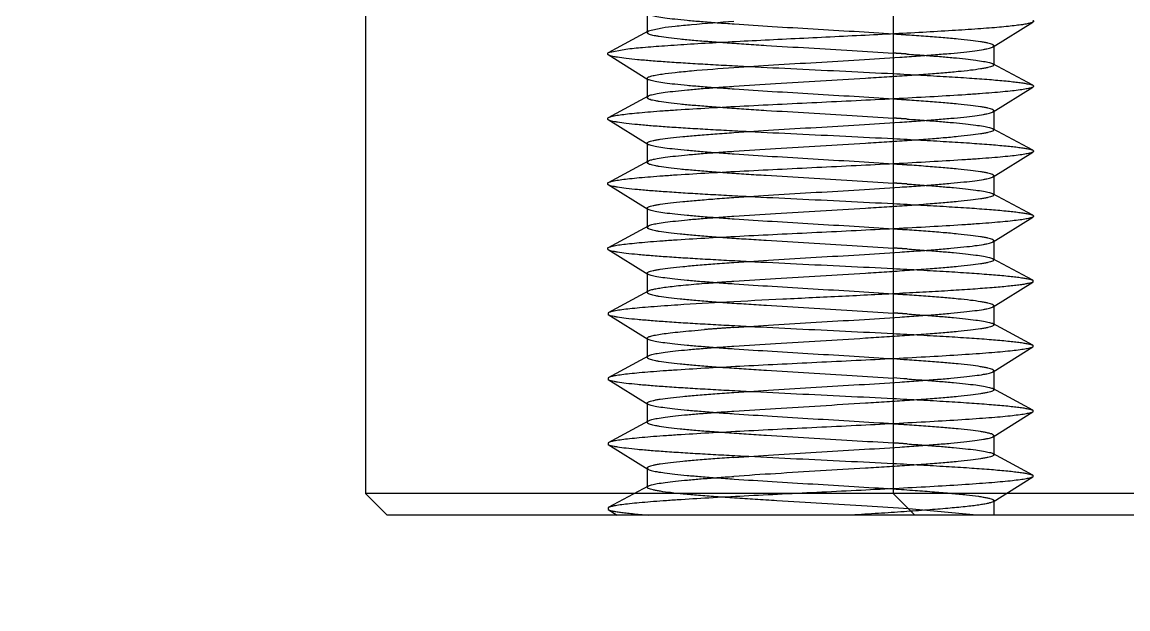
# Model space of a CAD drawing. Header units: inches. Extents: x -64 to 911, y 30 to 355.
# Drawn here: x 537.46 to 542.56, y 131.76 to 134.47 of the extents above; entities that cross this region are included whole.
import ezdxf

# ---------------------------------------------------------------- set-up
doc = ezdxf.new("R2010")
doc.units = ezdxf.units.IN
doc.layers.add('02___PRT_ALL_AXES', color=7, linetype='Continuous')
doc.layers.add('DEFAULT_2', color=8, linetype='Continuous')

msp = doc.modelspace()

# ---------------------------------------------------------------- linework, layer by layer
for p, q in [((539.146, 132.1946), (539.046, 132.2946)), ((545.6811, 132.2946), (539.046, 132.2946)), ((541.5811, 132.1946), (541.4811, 132.2946)), ((545.5811, 132.1946), (539.146, 132.1946))]:
    msp.add_line(p, q)
msp.add_arc((674.2081, -1221.0682), 1356.7628, 83.2637115, 96.7362885)
at = {"layer": '02___PRT_ALL_AXES'}
for p, q in [((539.046, 135.6946), (539.046, 132.2946)), ((541.4811, 135.6946), (541.4811, 132.2946))]:
    msp.add_line(p, q, dxfattribs=at)
at = {"layer": 'DEFAULT_2'}
for p, q in [((540.346, 134.511), (540.346, 134.4232)), ((541.9423, 134.3565), (542.1265, 134.4708)), ((540.3509, 134.4285), (540.1664, 134.3289)), ((540.3509, 134.4285), (540.346, 134.4232)), ((540.4151, 134.4432), (540.3509, 134.4285)), ((541.9423, 134.3565), (541.946, 134.361)), ((541.946, 134.361), (541.946, 134.2732)), ((540.1655, 134.3208), (540.3497, 134.2065)), ((540.2474, 134.3446), (540.1664, 134.3289)), ((541.9411, 134.2785), (541.946, 134.2732)), ((542.1255, 134.1789), (541.9411, 134.2785)), ((540.3497, 134.2065), (540.346, 134.2111)), ((540.346, 134.211), (540.346, 134.1232)), ((541.9423, 134.0565), (542.1265, 134.1708)), ((540.3509, 134.1285), (540.1664, 134.0289)), ((540.3509, 134.1285), (540.346, 134.1233)), ((541.9423, 134.0565), (541.946, 134.0611)), ((541.946, 134.061), (541.946, 133.9732)), ((540.1655, 134.0208), (540.3497, 133.9065)), ((542.1255, 133.8789), (541.9411, 133.9785)), ((541.9411, 133.9785), (541.946, 133.9732)), ((540.3497, 133.9065), (540.346, 133.9111)), ((540.346, 133.911), (540.346, 133.8232)), ((541.9423, 133.7565), (542.1265, 133.8708)), ((540.3509, 133.8285), (540.1664, 133.7289)), ((540.3509, 133.8285), (540.346, 133.8233)), ((541.9423, 133.7565), (541.946, 133.7611)), ((541.946, 133.761), (541.946, 133.6732)), ((540.1655, 133.7208), (540.3497, 133.6065)), ((542.1255, 133.5789), (541.9411, 133.6785)), ((541.9411, 133.6785), (541.946, 133.6732)), ((540.346, 133.611), (540.346, 133.5232)), ((540.3497, 133.6065), (540.346, 133.611)), ((541.9423, 133.4565), (542.1265, 133.5708)), ((540.3509, 133.5285), (540.1664, 133.4289)), ((540.3509, 133.5285), (540.346, 133.5232)), ((541.9423, 133.4565), (541.946, 133.4611)), ((541.946, 133.461), (541.946, 133.3732)), ((540.1655, 133.4208), (540.3497, 133.3065)), ((542.1255, 133.2789), (541.9411, 133.3785)), ((541.9411, 133.3785), (541.946, 133.3733)), ((540.346, 133.311), (540.346, 133.2232)), ((540.3497, 133.3065), (540.346, 133.311)), ((541.9423, 133.1565), (542.1265, 133.2708)), ((542.1255, 133.2789), (542.1265, 133.2708)), ((540.3509, 133.2285), (540.1664, 133.1289)), ((540.3509, 133.2285), (540.346, 133.2232)), ((541.9423, 133.1565), (541.946, 133.1611)), ((541.946, 133.161), (541.946, 133.0732)), ((540.1664, 133.1289), (540.1655, 133.1208)), ((540.1655, 133.1208), (540.3497, 133.0065)), ((542.1255, 132.9789), (541.9411, 133.0785)), ((541.9411, 133.0785), (541.946, 133.0733)), ((540.3497, 133.0065), (540.346, 133.0111)), ((540.346, 133.011), (540.346, 132.9232)), ((542.1255, 132.9789), (542.1265, 132.9708)), ((540.3509, 132.9285), (540.1664, 132.8289)), ((540.3509, 132.9285), (540.346, 132.9232)), ((541.9423, 132.8565), (542.1265, 132.9708)), ((540.1664, 132.8289), (540.1655, 132.8208)), ((541.9423, 132.8565), (541.946, 132.8611)), ((541.946, 132.861), (541.946, 132.7732)), ((540.1655, 132.8208), (540.3497, 132.7065)), ((542.1255, 132.6789), (541.9411, 132.7785)), ((541.9411, 132.7785), (541.946, 132.7733)), ((540.3497, 132.7065), (540.346, 132.7111)), ((540.346, 132.711), (540.346, 132.6232)), ((542.1255, 132.6789), (542.1265, 132.6708)), ((540.3509, 132.6285), (540.1664, 132.5289)), ((540.3509, 132.6285), (540.346, 132.6232)), ((541.9423, 132.5565), (542.1265, 132.6708)), ((540.1664, 132.5289), (540.1655, 132.5208)), ((540.1655, 132.5208), (540.3497, 132.4065)), ((541.9423, 132.5565), (541.946, 132.5611)), ((541.946, 132.561), (541.946, 132.4732)), ((542.1255, 132.3789), (541.9411, 132.4785)), ((541.9411, 132.4785), (541.946, 132.4732)), ((540.346, 132.411), (540.346, 132.3232)), ((540.346, 132.411), (540.3497, 132.4065)), ((541.9423, 132.2565), (542.1265, 132.3708)), ((542.1255, 132.3789), (542.1265, 132.3708)), ((540.3509, 132.3285), (540.1664, 132.2289)), ((540.346, 132.3232), (540.3509, 132.3285)), ((540.1664, 132.2289), (540.1655, 132.2208)), ((540.1655, 132.2208), (540.2078, 132.1946)), ((541.8674, 132.1946), (541.5539, 132.2227)), ((541.946, 132.261), (541.9423, 132.2565)), ((541.946, 132.261), (541.946, 132.1946))]:
    msp.add_line(p, q, dxfattribs=at)
for centre, radius, start, end in [((540.1785, 113.055), 19.9031, 86.06013, 86.24267), ((540.1055, 111.8824), 20.9904, 86.06486, 86.2379)]:
    msp.add_arc(centre, radius, start, end, dxfattribs=at)
for points, knots in [([(542.1265, 134.4708), (542.1252, 134.4701), (542.122, 134.4686), (542.1134, 134.4657), (542.0984, 134.4624), (542.0756, 134.4585), (542.0464, 134.4547), (542.0111, 134.4508), (541.9699, 134.4469), (541.9231, 134.443), (541.8504, 134.4376), (541.7482, 134.4309), (541.6139, 134.4231), (541.4669, 134.4154), (541.3111, 134.4076), (541.1508, 134.3998), (540.9903, 134.392), (540.8342, 134.3842), (540.6865, 134.3765), (540.5513, 134.3687), (540.4324, 134.361), (540.3328, 134.3534), (540.2734, 134.3477), (540.2474, 134.3446)], [0, 0, 0, 0, 0.002373, 0.005566, 0.014479, 0.026777, 0.042414, 0.061292, 0.083297, 0.108279, 0.136075, 0.199334, 0.271367, 0.350218, 0.433747, 0.519682, 0.605686, 0.689422, 0.768611, 0.841106, 0.904935, 0.958381, 1, 1, 1, 1]), ([(541.4827, 134.4153), (541.4224, 134.4193), (541.2987, 134.427), (541.1124, 134.438), (540.928, 134.4491), (540.7802, 134.4586), (540.6709, 134.4663), (540.5982, 134.472), (540.5333, 134.4776), (540.4771, 134.4832), (540.4304, 134.4887), (540.3939, 134.4942), (540.37, 134.499), (540.3565, 134.5032), (540.3516, 134.5053), (540.3497, 134.5065)], [0, 0, 0, 0, 0.159479, 0.326652, 0.492119, 0.646549, 0.716867, 0.781233, 0.838745, 0.888595, 0.930098, 0.962706, 0.986026, 0.994166, 1, 1, 1, 1]), ([(540.746, 134.4732), (540.6811, 134.4688), (540.5907, 134.4622), (540.4804, 134.4516), (540.435, 134.4462), (540.4151, 134.4432)], [0, 0, 0, 0, 0.587233, 0.818339, 1, 1, 1, 1]), ([(542.1255, 134.4789), (542.1266, 134.4783), (542.1282, 134.4773), (542.1296, 134.4753), (542.1295, 134.4738), (542.1286, 134.4722), (542.1274, 134.4714), (542.1265, 134.4708)], [0, 0, 0, 0, 0.316234, 0.52428, 0.615716, 0.718695, 1, 1, 1, 1]), ([(540.346, 134.4232), (540.346, 134.4221), (540.3473, 134.4203), (540.3497, 134.4186), (540.3538, 134.4164), (540.361, 134.4139), (540.3719, 134.4109), (540.3859, 134.408), (540.4103, 134.4038), (540.448, 134.3987), (540.5013, 134.3928), (540.5647, 134.387), (540.6372, 134.3811), (540.7177, 134.3751), (540.8049, 134.3692), (540.9306, 134.3612), (541.0936, 134.3513), (541.2891, 134.3397), (541.4192, 134.3317), (541.4827, 134.3275)], [0, 0, 0, 0, 0.002952, 0.005105, 0.007833, 0.015147, 0.025029, 0.037493, 0.052521, 0.090077, 0.137181, 0.193124, 0.257056, 0.327981, 0.404794, 0.486297, 0.658225, 0.833079, 1, 1, 1, 1]), ([(541.946, 134.361), (541.946, 134.3622), (541.9446, 134.3641), (541.942, 134.3659), (541.9375, 134.3682), (541.9296, 134.3709), (541.9177, 134.3739), (541.9025, 134.377), (541.8759, 134.3814), (541.8349, 134.3867), (541.7771, 134.3928), (541.7085, 134.3989), (541.6302, 134.4051), (541.575, 134.4091), (541.546, 134.411)], [0, 0, 0, 0, 0.008781, 0.015307, 0.023623, 0.046009, 0.076296, 0.114525, 0.16062, 0.275713, 0.419813, 0.590521, 0.785076, 1, 1, 1, 1]), ([(540.1664, 134.3289), (540.1654, 134.3283), (540.1638, 134.3273), (540.1624, 134.3253), (540.1625, 134.3238), (540.1634, 134.3222), (540.1646, 134.3214), (540.1655, 134.3208)], [0, 0, 0, 0, 0.316177, 0.5242, 0.615642, 0.718646, 1, 1, 1, 1]), ([(540.1655, 134.3208), (540.1674, 134.3197), (540.1724, 134.3176), (540.1818, 134.315), (540.1943, 134.3123), (540.2171, 134.3084), (540.2533, 134.3037), (540.3054, 134.2983), (540.3687, 134.293), (540.4423, 134.2875), (540.5252, 134.2821), (540.6162, 134.2767), (540.7143, 134.2712), (540.8553, 134.2638), (541.0388, 134.2548), (541.2607, 134.244), (541.4093, 134.2367), (541.4826, 134.2329)], [0, 0, 0, 0, 0.005027, 0.012352, 0.02202, 0.034029, 0.06497, 0.104825, 0.153102, 0.209175, 0.272308, 0.341679, 0.416369, 0.495397, 0.662249, 0.833454, 1, 1, 1, 1]), ([(540.746, 134.261), (540.8072, 134.2653), (540.9341, 134.2734), (541.1272, 134.2849), (541.3214, 134.2965), (541.4784, 134.3064), (541.5956, 134.3145), (541.6739, 134.3204), (541.744, 134.3262), (541.8048, 134.3321), (541.8553, 134.3379), (541.8906, 134.343), (541.9131, 134.3472), (541.9256, 134.3501), (541.9351, 134.353), (541.9403, 134.3552), (541.9423, 134.3565)], [0, 0, 0, 0, 0.153216, 0.317576, 0.482938, 0.639061, 0.710608, 0.776309, 0.835151, 0.886233, 0.928775, 0.962153, 0.975263, 0.985934, 0.994162, 1, 1, 1, 1]), ([(541.546, 134.3232), (541.5721, 134.3214), (541.622, 134.3179), (541.6933, 134.3124), (541.7572, 134.3069), (541.8126, 134.3014), (541.859, 134.2959), (541.8956, 134.2905), (541.9198, 134.2858), (541.9338, 134.2817), (541.939, 134.2796), (541.9411, 134.2785)], [0, 0, 0, 0, 0.196709, 0.377162, 0.538697, 0.679227, 0.796903, 0.890174, 0.95797, 0.982175, 1, 1, 1, 1]), ([(540.4151, 134.231), (540.435, 134.234), (540.4804, 134.2394), (540.5907, 134.25), (540.6811, 134.2566), (540.746, 134.261)], [0, 0, 0, 0, 0.181661, 0.412767, 1, 1, 1, 1]), ([(541.946, 134.2732), (541.946, 134.2721), (541.9446, 134.2701), (541.942, 134.2684), (541.9375, 134.2661), (541.9296, 134.2634), (541.9177, 134.2604), (541.9025, 134.2573), (541.8759, 134.2529), (541.8349, 134.2476), (541.7771, 134.2415), (541.7085, 134.2353), (541.6302, 134.2292), (541.5437, 134.223), (541.4504, 134.2168), (541.3171, 134.2084), (541.146, 134.1982), (540.9436, 134.1862), (540.8103, 134.1777), (540.746, 134.1732)], [0, 0, 0, 0, 0.002951, 0.005146, 0.007942, 0.015464, 0.025643, 0.038495, 0.053986, 0.092668, 0.141097, 0.198479, 0.263849, 0.3361, 0.414004, 0.496239, 0.668049, 0.839853, 1, 1, 1, 1]), ([(540.346, 134.2111), (540.346, 134.212), (540.3472, 134.2142), (540.3509, 134.2165), (540.3564, 134.2189), (540.3641, 134.2213), (540.3739, 134.2238), (540.3911, 134.2273), (540.4051, 134.2296), (540.4151, 134.231)], [0, 0, 0, 0, 0.037122, 0.093282, 0.175009, 0.284195, 0.421469, 0.586803, 1, 1, 1, 1]), ([(541.4827, 134.1153), (541.4223, 134.1193), (541.2987, 134.127), (541.1123, 134.138), (540.9279, 134.1491), (540.7802, 134.1586), (540.6708, 134.1663), (540.5982, 134.172), (540.5333, 134.1776), (540.4771, 134.1832), (540.4304, 134.1887), (540.3939, 134.1942), (540.37, 134.199), (540.3565, 134.2032), (540.3516, 134.2053), (540.3497, 134.2065)], [0, 0, 0, 0, 0.159482, 0.326663, 0.492134, 0.646561, 0.716878, 0.781243, 0.838754, 0.888604, 0.930104, 0.962709, 0.986029, 0.994167, 1, 1, 1, 1]), ([(541.4826, 134.2329), (541.5249, 134.2307), (541.6064, 134.2264), (541.7233, 134.2197), (541.8286, 134.2131), (541.9204, 134.2065), (541.9874, 134.2007), (542.0329, 134.196), (542.0604, 134.1927), (542.0834, 134.1894), (542.1018, 134.1861), (542.1154, 134.1829), (542.1228, 134.1804), (542.1255, 134.1789)], [0, 0, 0, 0, 0.196705, 0.379108, 0.54358, 0.686859, 0.806123, 0.856005, 0.899057, 0.935081, 0.963944, 0.985558, 1, 1, 1, 1]), ([(542.1265, 134.1708), (542.1251, 134.1699), (542.1213, 134.1683), (542.111, 134.165), (542.0928, 134.1613), (542.0649, 134.157), (542.0291, 134.1527), (541.9857, 134.1483), (541.9351, 134.144), (541.8776, 134.1396), (541.789, 134.1334), (541.6652, 134.126), (541.5044, 134.1173), (541.3312, 134.1086), (541.1517, 134.0999), (540.972, 134.0911), (540.7982, 134.0824), (540.6365, 134.0737), (540.5117, 134.0663), (540.4221, 134.0602), (540.3638, 134.0558), (540.3123, 134.0514), (540.2679, 134.047), (540.2312, 134.0427), (540.2023, 134.0384), (540.1832, 134.0347), (540.1722, 134.0314), (540.1681, 134.0298), (540.1664, 134.0289)], [0, 0, 0, 0, 0.002609, 0.006215, 0.016495, 0.030863, 0.049236, 0.071466, 0.097374, 0.126739, 0.159315, 0.232952, 0.315766, 0.404918, 0.497344, 0.589872, 0.679323, 0.762625, 0.836921, 0.869883, 0.899668, 0.926026, 0.948731, 0.967601, 0.982482, 0.993281, 0.997143, 1, 1, 1, 1]), ([(540.746, 134.1732), (540.7199, 134.1714), (540.67, 134.1679), (540.5986, 134.1624), (540.5348, 134.1569), (540.4793, 134.1514), (540.433, 134.1459), (540.3964, 134.1405), (540.3722, 134.1358), (540.3582, 134.1317), (540.353, 134.1296), (540.3509, 134.1285)], [0, 0, 0, 0, 0.196689, 0.377166, 0.538713, 0.679238, 0.796915, 0.890177, 0.957976, 0.982174, 1, 1, 1, 1]), ([(542.1255, 134.1789), (542.1266, 134.1783), (542.1282, 134.1773), (542.1296, 134.1753), (542.1295, 134.1738), (542.1286, 134.1722), (542.1274, 134.1714), (542.1265, 134.1708)], [0, 0, 0, 0, 0.31624, 0.524287, 0.615693, 0.718671, 1, 1, 1, 1]), ([(540.346, 134.1233), (540.346, 134.1221), (540.3473, 134.1203), (540.3497, 134.1186), (540.3538, 134.1164), (540.3609, 134.1139), (540.3719, 134.1109), (540.3858, 134.108), (540.4103, 134.1038), (540.4479, 134.0987), (540.5012, 134.0928), (540.5646, 134.087), (540.6372, 134.0811), (540.7177, 134.0751), (540.8049, 134.0692), (540.9306, 134.0612), (541.0936, 134.0513), (541.2891, 134.0397), (541.4192, 134.0317), (541.4827, 134.0275)], [0, 0, 0, 0, 0.002949, 0.0051, 0.007826, 0.015139, 0.025017, 0.037477, 0.052504, 0.090058, 0.137159, 0.193101, 0.257032, 0.327958, 0.404773, 0.48628, 0.658217, 0.833073, 1, 1, 1, 1]), ([(541.946, 134.0611), (541.946, 134.0622), (541.9446, 134.0642), (541.942, 134.0659), (541.9374, 134.0682), (541.9296, 134.0709), (541.9177, 134.0739), (541.9025, 134.077), (541.8759, 134.0814), (541.8349, 134.0867), (541.7771, 134.0928), (541.7085, 134.099), (541.6302, 134.1051), (541.575, 134.1091), (541.546, 134.111)], [0, 0, 0, 0, 0.008791, 0.015325, 0.02365, 0.046051, 0.07635, 0.11459, 0.160691, 0.27579, 0.419886, 0.590583, 0.785113, 1, 1, 1, 1]), ([(540.746, 133.961), (540.8072, 133.9653), (540.9341, 133.9734), (541.1272, 133.9849), (541.3214, 133.9965), (541.4784, 134.0064), (541.5956, 134.0145), (541.6739, 134.0204), (541.744, 134.0262), (541.8048, 134.0321), (541.8553, 134.0379), (541.8906, 134.043), (541.9131, 134.0472), (541.9256, 134.0501), (541.9351, 134.053), (541.9403, 134.0552), (541.9423, 134.0565)], [0, 0, 0, 0, 0.153218, 0.317574, 0.482933, 0.639057, 0.710606, 0.776307, 0.835148, 0.88623, 0.928773, 0.962152, 0.975262, 0.985934, 0.994162, 1, 1, 1, 1]), ([(540.1664, 134.0289), (540.1654, 134.0283), (540.1638, 134.0273), (540.1623, 134.0253), (540.1625, 134.0238), (540.1634, 134.0222), (540.1646, 134.0214), (540.1655, 134.0208)], [0, 0, 0, 0, 0.316188, 0.524273, 0.615666, 0.718639, 1, 1, 1, 1]), ([(540.1655, 134.0208), (540.1674, 134.0197), (540.1724, 134.0176), (540.1818, 134.015), (540.1943, 134.0123), (540.2171, 134.0084), (540.2533, 134.0037), (540.3054, 133.9983), (540.3687, 133.993), (540.4423, 133.9875), (540.5252, 133.9821), (540.6162, 133.9767), (540.7143, 133.9712), (540.8553, 133.9638), (541.0388, 133.9548), (541.2607, 133.944), (541.4093, 133.9367), (541.4825, 133.9329)], [0, 0, 0, 0, 0.005028, 0.012351, 0.02202, 0.03403, 0.064969, 0.104824, 0.153102, 0.209173, 0.272308, 0.341678, 0.416367, 0.495396, 0.662248, 0.833453, 1, 1, 1, 1]), ([(541.546, 134.0232), (541.572, 134.0214), (541.622, 134.0179), (541.6933, 134.0124), (541.7572, 134.0069), (541.8126, 134.0014), (541.859, 133.9959), (541.8956, 133.9905), (541.9198, 133.9858), (541.9338, 133.9817), (541.939, 133.9796), (541.9411, 133.9785)], [0, 0, 0, 0, 0.196694, 0.377168, 0.538707, 0.679228, 0.796904, 0.890171, 0.957973, 0.982173, 1, 1, 1, 1]), ([(540.346, 133.9111), (540.346, 133.9122), (540.3474, 133.9142), (540.35, 133.9159), (540.3545, 133.9182), (540.3624, 133.9209), (540.3743, 133.9239), (540.3895, 133.927), (540.4161, 133.9314), (540.4571, 133.9367), (540.5149, 133.9428), (540.5835, 133.949), (540.6617, 133.9551), (540.717, 133.9591), (540.746, 133.961)], [0, 0, 0, 0, 0.008784, 0.015319, 0.023645, 0.046036, 0.076327, 0.114569, 0.160663, 0.27576, 0.419842, 0.590545, 0.785109, 1, 1, 1, 1]), ([(541.946, 133.9732), (541.946, 133.9721), (541.9446, 133.9701), (541.942, 133.9684), (541.9375, 133.9661), (541.9296, 133.9634), (541.9177, 133.9604), (541.9025, 133.9573), (541.8759, 133.9529), (541.8349, 133.9476), (541.7771, 133.9415), (541.7085, 133.9353), (541.6302, 133.9292), (541.5437, 133.923), (541.4504, 133.9168), (541.3171, 133.9084), (541.146, 133.8982), (540.9436, 133.8862), (540.8103, 133.8777), (540.746, 133.8732)], [0, 0, 0, 0, 0.002952, 0.005145, 0.00794, 0.015464, 0.025644, 0.038492, 0.053984, 0.092663, 0.141093, 0.198474, 0.263843, 0.336096, 0.414, 0.496232, 0.668041, 0.839849, 1, 1, 1, 1]), ([(541.4828, 133.8153), (541.4224, 133.8193), (541.2987, 133.827), (541.1124, 133.838), (540.928, 133.8491), (540.7802, 133.8586), (540.6709, 133.8663), (540.5982, 133.872), (540.5333, 133.8776), (540.4771, 133.8832), (540.4304, 133.8887), (540.3939, 133.8942), (540.37, 133.899), (540.3565, 133.9032), (540.3516, 133.9053), (540.3497, 133.9065)], [0, 0, 0, 0, 0.159482, 0.326662, 0.492136, 0.64656, 0.716876, 0.781241, 0.838753, 0.888602, 0.930105, 0.962709, 0.986027, 0.994165, 1, 1, 1, 1]), ([(541.4825, 133.9329), (541.5248, 133.9307), (541.6064, 133.9264), (541.7233, 133.9197), (541.8286, 133.9131), (541.9204, 133.9065), (541.9874, 133.9007), (542.0329, 133.896), (542.0604, 133.8927), (542.0834, 133.8894), (542.1018, 133.8861), (542.1154, 133.8829), (542.1228, 133.8804), (542.1255, 133.8789)], [0, 0, 0, 0, 0.196706, 0.379109, 0.543579, 0.686859, 0.806125, 0.856004, 0.899059, 0.935083, 0.963943, 0.985561, 1, 1, 1, 1]), ([(542.1265, 133.8708), (542.1251, 133.8699), (542.1213, 133.8683), (542.111, 133.865), (542.0928, 133.8613), (542.0649, 133.857), (542.0291, 133.8527), (541.9857, 133.8483), (541.9351, 133.844), (541.8776, 133.8396), (541.789, 133.8334), (541.6652, 133.826), (541.5044, 133.8173), (541.3312, 133.8086), (541.1517, 133.7999), (540.972, 133.7911), (540.7982, 133.7824), (540.6365, 133.7737), (540.5117, 133.7663), (540.4221, 133.7602), (540.3638, 133.7558), (540.3123, 133.7514), (540.2679, 133.747), (540.2312, 133.7427), (540.2023, 133.7384), (540.1832, 133.7347), (540.1722, 133.7314), (540.1681, 133.7298), (540.1664, 133.7289)], [0, 0, 0, 0, 0.00261, 0.006215, 0.016495, 0.030864, 0.049236, 0.071466, 0.097374, 0.126739, 0.159315, 0.232952, 0.315766, 0.404918, 0.497344, 0.589872, 0.679323, 0.762625, 0.836921, 0.869883, 0.899668, 0.926026, 0.948731, 0.967601, 0.982482, 0.993281, 0.997144, 1, 1, 1, 1]), ([(540.746, 133.8732), (540.7199, 133.8714), (540.67, 133.8679), (540.5986, 133.8624), (540.5348, 133.8569), (540.4793, 133.8514), (540.433, 133.8459), (540.3964, 133.8405), (540.3722, 133.8358), (540.3582, 133.8317), (540.353, 133.8296), (540.3509, 133.8285)], [0, 0, 0, 0, 0.196688, 0.377167, 0.538715, 0.679241, 0.796918, 0.890181, 0.95798, 0.982176, 1, 1, 1, 1]), ([(542.1255, 133.8789), (542.1266, 133.8783), (542.1282, 133.8773), (542.1296, 133.8753), (542.1295, 133.8738), (542.1286, 133.8722), (542.1274, 133.8714), (542.1265, 133.8708)], [0, 0, 0, 0, 0.316134, 0.524251, 0.615637, 0.718599, 1, 1, 1, 1]), ([(540.346, 133.8233), (540.346, 133.8221), (540.3473, 133.8203), (540.3496, 133.8186), (540.3538, 133.8164), (540.3609, 133.8139), (540.3719, 133.8109), (540.3858, 133.808), (540.4103, 133.8038), (540.4479, 133.7987), (540.5012, 133.7928), (540.5646, 133.787), (540.6371, 133.7811), (540.7176, 133.7751), (540.8049, 133.7692), (540.9305, 133.7612), (541.0936, 133.7513), (541.2891, 133.7397), (541.4192, 133.7317), (541.4827, 133.7275)], [0, 0, 0, 0, 0.002948, 0.005099, 0.007824, 0.015135, 0.025012, 0.037472, 0.052497, 0.09005, 0.137151, 0.193092, 0.25702, 0.327945, 0.404759, 0.486267, 0.658212, 0.833071, 1, 1, 1, 1]), ([(541.946, 133.7611), (541.946, 133.7623), (541.9446, 133.7642), (541.942, 133.7659), (541.9374, 133.7682), (541.9296, 133.7709), (541.9177, 133.7739), (541.9025, 133.777), (541.8758, 133.7814), (541.8349, 133.7867), (541.7771, 133.7928), (541.7084, 133.799), (541.6302, 133.8051), (541.575, 133.8091), (541.546, 133.811)], [0, 0, 0, 0, 0.008794, 0.015337, 0.02367, 0.046073, 0.076375, 0.114626, 0.160725, 0.275833, 0.419915, 0.590608, 0.785148, 1, 1, 1, 1]), ([(540.746, 133.661), (540.8072, 133.6653), (540.9341, 133.6734), (541.1272, 133.6849), (541.3214, 133.6965), (541.4784, 133.7064), (541.5956, 133.7145), (541.6739, 133.7204), (541.744, 133.7262), (541.8048, 133.7321), (541.8553, 133.7379), (541.8906, 133.743), (541.9131, 133.7472), (541.9256, 133.7501), (541.9351, 133.753), (541.9403, 133.7552), (541.9423, 133.7565)], [0, 0, 0, 0, 0.153219, 0.317574, 0.48293, 0.639055, 0.710604, 0.776306, 0.83515, 0.886228, 0.928771, 0.962153, 0.97526, 0.985931, 0.994163, 1, 1, 1, 1]), ([(540.1664, 133.7289), (540.1654, 133.7283), (540.1638, 133.7273), (540.1624, 133.7253), (540.1625, 133.7238), (540.1634, 133.7222), (540.1646, 133.7214), (540.1655, 133.7208)], [0, 0, 0, 0, 0.316095, 0.524232, 0.615621, 0.718565, 1, 1, 1, 1]), ([(540.1655, 133.7208), (540.1674, 133.7197), (540.1724, 133.7176), (540.1818, 133.715), (540.1943, 133.7123), (540.2171, 133.7084), (540.2532, 133.7037), (540.3054, 133.6983), (540.3686, 133.693), (540.4422, 133.6876), (540.525, 133.6821), (540.616, 133.6767), (540.7141, 133.6712), (540.855, 133.6638), (541.0384, 133.6548), (541.2603, 133.6441), (541.4089, 133.6367), (541.4821, 133.6329)], [0, 0, 0, 0, 0.00503, 0.012351, 0.022019, 0.034029, 0.064962, 0.104815, 0.153086, 0.20915, 0.27228, 0.341643, 0.416328, 0.495353, 0.662205, 0.833424, 1, 1, 1, 1]), ([(541.546, 133.7232), (541.572, 133.7214), (541.622, 133.7179), (541.6933, 133.7124), (541.7572, 133.7069), (541.8126, 133.7014), (541.859, 133.6959), (541.8956, 133.6905), (541.9198, 133.6858), (541.9338, 133.6817), (541.939, 133.6796), (541.9411, 133.6785)], [0, 0, 0, 0, 0.196695, 0.377171, 0.538713, 0.679234, 0.796907, 0.890171, 0.957972, 0.982173, 1, 1, 1, 1]), ([(540.346, 133.611), (540.346, 133.6122), (540.3474, 133.6141), (540.35, 133.6159), (540.3545, 133.6182), (540.3624, 133.6209), (540.3743, 133.6239), (540.3895, 133.627), (540.4161, 133.6314), (540.457, 133.6367), (540.5149, 133.6428), (540.5835, 133.6489), (540.6617, 133.6551), (540.717, 133.6591), (540.746, 133.661)], [0, 0, 0, 0, 0.00878, 0.01531, 0.023632, 0.046016, 0.076301, 0.114539, 0.16063, 0.275726, 0.419811, 0.590519, 0.785094, 1, 1, 1, 1]), ([(541.946, 133.6732), (541.946, 133.6721), (541.9446, 133.6701), (541.942, 133.6684), (541.9375, 133.6661), (541.9296, 133.6634), (541.9177, 133.6604), (541.9025, 133.6573), (541.8759, 133.6529), (541.835, 133.6476), (541.7771, 133.6415), (541.7085, 133.6353), (541.6303, 133.6292), (541.5438, 133.623), (541.4504, 133.6168), (541.3171, 133.6084), (541.146, 133.5982), (540.9436, 133.5862), (540.8103, 133.5777), (540.746, 133.5732)], [0, 0, 0, 0, 0.002949, 0.005141, 0.007934, 0.015455, 0.025632, 0.038476, 0.053965, 0.092638, 0.141064, 0.198443, 0.263812, 0.336068, 0.413976, 0.496211, 0.668025, 0.83984, 1, 1, 1, 1]), ([(541.4827, 133.5153), (541.4224, 133.5193), (541.2987, 133.527), (541.1124, 133.538), (540.9279, 133.5491), (540.7802, 133.5586), (540.6709, 133.5663), (540.5982, 133.572), (540.5333, 133.5776), (540.4771, 133.5832), (540.4304, 133.5887), (540.3939, 133.5942), (540.37, 133.599), (540.3565, 133.6032), (540.3516, 133.6053), (540.3497, 133.6065)], [0, 0, 0, 0, 0.15948, 0.326661, 0.492137, 0.646561, 0.716875, 0.78124, 0.838752, 0.888602, 0.930105, 0.96271, 0.986028, 0.994166, 1, 1, 1, 1]), ([(541.4821, 133.6329), (541.5244, 133.6307), (541.606, 133.6264), (541.723, 133.6198), (541.8284, 133.6131), (541.9202, 133.6065), (541.9873, 133.6008), (542.0328, 133.596), (542.0604, 133.5927), (542.0834, 133.5894), (542.1018, 133.5861), (542.1154, 133.5829), (542.1228, 133.5804), (542.1255, 133.5789)], [0, 0, 0, 0, 0.196694, 0.379091, 0.543564, 0.686851, 0.806124, 0.856003, 0.899058, 0.935088, 0.963943, 0.985563, 1, 1, 1, 1]), ([(542.1265, 133.5708), (542.1251, 133.5699), (542.1213, 133.5683), (542.111, 133.565), (542.0928, 133.5613), (542.0649, 133.557), (542.0291, 133.5527), (541.9857, 133.5483), (541.9351, 133.544), (541.8776, 133.5396), (541.789, 133.5334), (541.6652, 133.526), (541.5044, 133.5173), (541.3312, 133.5086), (541.1517, 133.4999), (540.972, 133.4911), (540.7982, 133.4824), (540.6365, 133.4737), (540.5117, 133.4663), (540.4221, 133.4602), (540.3638, 133.4558), (540.3123, 133.4514), (540.2679, 133.447), (540.2312, 133.4427), (540.2023, 133.4384), (540.1832, 133.4347), (540.1722, 133.4314), (540.1681, 133.4298), (540.1664, 133.4289)], [0, 0, 0, 0, 0.002611, 0.006216, 0.016495, 0.030865, 0.049236, 0.071467, 0.097374, 0.12674, 0.159315, 0.232952, 0.315766, 0.404918, 0.497344, 0.589872, 0.679323, 0.762625, 0.836921, 0.869882, 0.899668, 0.926025, 0.948731, 0.967599, 0.982482, 0.99328, 0.997143, 1, 1, 1, 1]), ([(540.746, 133.5732), (540.7199, 133.5714), (540.67, 133.5679), (540.5986, 133.5624), (540.5348, 133.5569), (540.4793, 133.5514), (540.433, 133.5459), (540.3964, 133.5405), (540.3722, 133.5358), (540.3582, 133.5317), (540.353, 133.5296), (540.3509, 133.5285)], [0, 0, 0, 0, 0.196706, 0.377159, 0.5387, 0.679232, 0.796908, 0.890176, 0.957971, 0.982175, 1, 1, 1, 1]), ([(542.1255, 133.5789), (542.1266, 133.5783), (542.1282, 133.5773), (542.1296, 133.5753), (542.1295, 133.5738), (542.1286, 133.5722), (542.1274, 133.5714), (542.1265, 133.5708)], [0, 0, 0, 0, 0.316079, 0.524229, 0.615631, 0.71856, 1, 1, 1, 1]), ([(540.346, 133.5232), (540.346, 133.5221), (540.3473, 133.5203), (540.3497, 133.5186), (540.3538, 133.5164), (540.361, 133.5139), (540.3719, 133.5109), (540.3858, 133.508), (540.4103, 133.5038), (540.4479, 133.4987), (540.5012, 133.4928), (540.5646, 133.487), (540.6371, 133.4811), (540.7176, 133.4751), (540.8048, 133.4692), (540.9305, 133.4612), (541.0935, 133.4513), (541.289, 133.4397), (541.4191, 133.4317), (541.4826, 133.4275)], [0, 0, 0, 0, 0.00295, 0.005103, 0.007833, 0.015145, 0.025022, 0.037488, 0.052515, 0.090069, 0.137169, 0.193113, 0.257038, 0.327955, 0.404766, 0.486268, 0.658208, 0.833073, 1, 1, 1, 1]), ([(541.946, 133.4611), (541.946, 133.4623), (541.9446, 133.4642), (541.942, 133.4659), (541.9374, 133.4682), (541.9296, 133.4709), (541.9177, 133.4739), (541.9025, 133.477), (541.8758, 133.4814), (541.8349, 133.4867), (541.7771, 133.4928), (541.7084, 133.499), (541.6302, 133.5051), (541.575, 133.5091), (541.546, 133.511)], [0, 0, 0, 0, 0.008795, 0.015338, 0.023672, 0.046077, 0.07638, 0.114631, 0.16073, 0.275838, 0.419918, 0.59061, 0.78515, 1, 1, 1, 1]), ([(540.746, 133.361), (540.8072, 133.3653), (540.9341, 133.3734), (541.1272, 133.3849), (541.3214, 133.3965), (541.4784, 133.4064), (541.5956, 133.4145), (541.6739, 133.4204), (541.744, 133.4262), (541.8048, 133.4321), (541.8553, 133.4379), (541.8906, 133.443), (541.9131, 133.4472), (541.9256, 133.4501), (541.9351, 133.453), (541.9403, 133.4552), (541.9423, 133.4565)], [0, 0, 0, 0, 0.153218, 0.317575, 0.482929, 0.639053, 0.710602, 0.776306, 0.835151, 0.886228, 0.92877, 0.962152, 0.97526, 0.985931, 0.994164, 1, 1, 1, 1]), ([(540.1664, 133.4289), (540.1654, 133.4283), (540.1638, 133.4273), (540.1624, 133.4253), (540.1625, 133.4238), (540.1634, 133.4222), (540.1646, 133.4214), (540.1655, 133.4208)], [0, 0, 0, 0, 0.316086, 0.524239, 0.61566, 0.718593, 1, 1, 1, 1]), ([(540.1655, 133.4208), (540.1673, 133.4197), (540.1724, 133.4176), (540.1817, 133.415), (540.1942, 133.4123), (540.217, 133.4084), (540.2532, 133.4037), (540.3053, 133.3984), (540.3685, 133.393), (540.4419, 133.3876), (540.5247, 133.3821), (540.6157, 133.3767), (540.7136, 133.3713), (540.8545, 133.3639), (541.0378, 133.3548), (541.2596, 133.3441), (541.408, 133.3368), (541.4813, 133.333)], [0, 0, 0, 0, 0.005031, 0.012353, 0.022017, 0.034025, 0.064951, 0.104796, 0.153054, 0.209107, 0.272224, 0.341574, 0.416251, 0.495268, 0.66212, 0.833364, 1, 1, 1, 1]), ([(541.546, 133.4232), (541.572, 133.4214), (541.622, 133.4179), (541.6933, 133.4124), (541.7572, 133.4069), (541.8126, 133.4014), (541.859, 133.3959), (541.8956, 133.3905), (541.9198, 133.3858), (541.9338, 133.3817), (541.939, 133.3796), (541.9411, 133.3785)], [0, 0, 0, 0, 0.196694, 0.37717, 0.538715, 0.679238, 0.796912, 0.890174, 0.957973, 0.982173, 1, 1, 1, 1]), ([(540.346, 133.311), (540.346, 133.3122), (540.3474, 133.3141), (540.35, 133.3159), (540.3545, 133.3182), (540.3623, 133.3209), (540.3743, 133.3239), (540.3895, 133.327), (540.4161, 133.3314), (540.457, 133.3367), (540.5149, 133.3428), (540.5835, 133.3489), (540.6617, 133.3551), (540.717, 133.3591), (540.746, 133.361)], [0, 0, 0, 0, 0.008779, 0.015303, 0.023617, 0.045999, 0.076283, 0.11451, 0.160603, 0.275693, 0.419793, 0.590504, 0.785066, 1, 1, 1, 1]), ([(541.946, 133.3733), (541.946, 133.3721), (541.9446, 133.3702), (541.942, 133.3684), (541.9375, 133.3661), (541.9297, 133.3634), (541.9178, 133.3604), (541.9026, 133.3573), (541.876, 133.3529), (541.835, 133.3476), (541.7772, 133.3415), (541.7086, 133.3353), (541.6303, 133.3292), (541.5438, 133.323), (541.4505, 133.3168), (541.3171, 133.3084), (541.146, 133.2982), (540.9436, 133.2862), (540.8103, 133.2777), (540.746, 133.2732)], [0, 0, 0, 0, 0.002947, 0.005136, 0.007927, 0.015444, 0.025617, 0.038458, 0.053944, 0.092613, 0.141036, 0.198414, 0.263784, 0.336042, 0.413955, 0.496194, 0.668012, 0.839832, 1, 1, 1, 1]), ([(541.4826, 133.2153), (541.4222, 133.2193), (541.2986, 133.227), (541.1122, 133.238), (540.9278, 133.2491), (540.7802, 133.2586), (540.6708, 133.2663), (540.5981, 133.272), (540.5332, 133.2776), (540.4771, 133.2832), (540.4304, 133.2887), (540.3938, 133.2942), (540.37, 133.299), (540.3565, 133.3032), (540.3516, 133.3053), (540.3497, 133.3065)], [0, 0, 0, 0, 0.159486, 0.326675, 0.492153, 0.646575, 0.716885, 0.781249, 0.838755, 0.888605, 0.930107, 0.962709, 0.98603, 0.994164, 1, 1, 1, 1]), ([(541.4813, 133.333), (541.5236, 133.3308), (541.6053, 133.3265), (541.7224, 133.3198), (541.828, 133.3131), (541.9199, 133.3065), (541.9871, 133.3008), (542.0327, 133.296), (542.0603, 133.2927), (542.0834, 133.2894), (542.1018, 133.2861), (542.1154, 133.2829), (542.1228, 133.2804), (542.1255, 133.2789)], [0, 0, 0, 0, 0.196668, 0.379057, 0.543536, 0.686835, 0.806117, 0.856004, 0.899058, 0.935093, 0.963948, 0.985563, 1, 1, 1, 1]), ([(540.6105, 133.2632), (540.5776, 133.2606), (540.5308, 133.2566), (540.4721, 133.2505), (540.4361, 133.2462), (540.406, 133.242), (540.3819, 133.2378), (540.3641, 133.2337), (540.3544, 133.2304), (540.3509, 133.2285)], [0, 0, 0, 0, 0.377008, 0.53654, 0.674916, 0.791104, 0.884299, 0.95393, 1, 1, 1, 1]), ([(542.1265, 133.2708), (542.1241, 133.2694), (542.1174, 133.2669), (542.1049, 133.2637), (542.0878, 133.2605), (542.0662, 133.2573), (542.0402, 133.254), (541.9969, 133.2493), (541.9329, 133.2437), (541.8449, 133.2372), (541.7434, 133.2306), (541.6304, 133.2241), (541.508, 133.2175), (541.3787, 133.2109), (541.1995, 133.2021), (540.9773, 133.1915), (540.7247, 133.1787), (540.5629, 133.1695), (540.4876, 133.1646)], [0, 0, 0, 0, 0.005115, 0.012939, 0.023519, 0.036836, 0.052837, 0.071457, 0.116194, 0.170212, 0.23248, 0.301802, 0.376848, 0.456172, 0.538246, 0.704294, 0.862243, 1, 1, 1, 1]), ([(540.346, 133.2232), (540.346, 133.2221), (540.3473, 133.2203), (540.3497, 133.2186), (540.3538, 133.2164), (540.361, 133.2138), (540.3719, 133.2109), (540.3859, 133.208), (540.4103, 133.2038), (540.448, 133.1987), (540.5013, 133.1928), (540.5647, 133.1869), (540.6372, 133.181), (540.7177, 133.1751), (540.8049, 133.1692), (540.9306, 133.1612), (541.0936, 133.1513), (541.2891, 133.1397), (541.4192, 133.1317), (541.4827, 133.1275)], [0, 0, 0, 0, 0.002954, 0.005109, 0.007838, 0.015158, 0.025043, 0.03751, 0.052542, 0.090105, 0.137215, 0.193162, 0.257092, 0.328013, 0.404819, 0.486319, 0.658247, 0.833093, 1, 1, 1, 1]), ([(541.946, 133.1611), (541.946, 133.1623), (541.9446, 133.1642), (541.942, 133.1659), (541.9374, 133.1682), (541.9296, 133.1709), (541.9177, 133.1739), (541.9025, 133.177), (541.8758, 133.1814), (541.8349, 133.1867), (541.7771, 133.1928), (541.7084, 133.199), (541.6302, 133.2051), (541.575, 133.2091), (541.546, 133.211)], [0, 0, 0, 0, 0.008794, 0.015336, 0.023669, 0.046074, 0.076376, 0.114625, 0.160724, 0.275828, 0.419909, 0.590602, 0.785143, 1, 1, 1, 1]), ([(540.4876, 133.1646), (540.4462, 133.1619), (540.3873, 133.1577), (540.3136, 133.1515), (540.2688, 133.1471), (540.2317, 133.1428), (540.2026, 133.1385), (540.1834, 133.1347), (540.1722, 133.1314), (540.1681, 133.1298), (540.1664, 133.1289)], [0, 0, 0, 0, 0.384794, 0.546474, 0.685732, 0.801441, 0.892708, 0.958874, 0.982525, 1, 1, 1, 1]), ([(540.746, 133.061), (540.8072, 133.0653), (540.9341, 133.0734), (541.1272, 133.0849), (541.3214, 133.0965), (541.4784, 133.1064), (541.5956, 133.1145), (541.6739, 133.1204), (541.744, 133.1262), (541.8048, 133.1321), (541.8553, 133.1379), (541.8906, 133.143), (541.9131, 133.1472), (541.9256, 133.1501), (541.9351, 133.153), (541.9403, 133.1552), (541.9423, 133.1565)], [0, 0, 0, 0, 0.153217, 0.317576, 0.482929, 0.639051, 0.710601, 0.776305, 0.835152, 0.886229, 0.928771, 0.962153, 0.97526, 0.985931, 0.994163, 1, 1, 1, 1]), ([(540.1655, 133.1208), (540.1673, 133.1197), (540.1724, 133.1176), (540.1818, 133.115), (540.1942, 133.1123), (540.2171, 133.1084), (540.2532, 133.1037), (540.3053, 133.0984), (540.3685, 133.093), (540.442, 133.0876), (540.5248, 133.0821), (540.6158, 133.0767), (540.7138, 133.0713), (540.8547, 133.0639), (541.038, 133.0548), (541.2598, 133.0441), (541.4083, 133.0367), (541.4815, 133.033)], [0, 0, 0, 0, 0.005031, 0.012354, 0.022018, 0.034026, 0.064956, 0.104803, 0.153065, 0.209123, 0.272243, 0.341598, 0.416278, 0.495297, 0.662149, 0.833385, 1, 1, 1, 1]), ([(541.546, 133.1232), (541.572, 133.1214), (541.622, 133.1179), (541.6933, 133.1124), (541.7572, 133.1069), (541.8126, 133.1014), (541.859, 133.0959), (541.8956, 133.0905), (541.9198, 133.0858), (541.9338, 133.0817), (541.939, 133.0796), (541.9411, 133.0785)], [0, 0, 0, 0, 0.19669, 0.377167, 0.538714, 0.679239, 0.796915, 0.890177, 0.957976, 0.982174, 1, 1, 1, 1]), ([(540.346, 133.0111), (540.346, 133.012), (540.3472, 133.0141), (540.3509, 133.0165), (540.3564, 133.0189), (540.3641, 133.0213), (540.3739, 133.0238), (540.3911, 133.0273), (540.4177, 133.0316), (540.4556, 133.0365), (540.501, 133.0414), (540.5535, 133.0463), (540.5908, 133.0494), (540.6105, 133.051)], [0, 0, 0, 0, 0.010107, 0.025401, 0.04766, 0.077387, 0.114743, 0.159749, 0.272352, 0.41426, 0.584095, 0.780157, 1, 1, 1, 1]), ([(541.946, 133.0733), (541.946, 133.0721), (541.9446, 133.0702), (541.942, 133.0684), (541.9375, 133.0661), (541.9297, 133.0634), (541.9178, 133.0604), (541.9026, 133.0573), (541.876, 133.0529), (541.835, 133.0476), (541.7772, 133.0415), (541.7086, 133.0353), (541.6303, 133.0292), (541.5438, 133.023), (541.4505, 133.0168), (541.3171, 133.0084), (541.146, 132.9982), (540.9436, 132.9862), (540.8103, 132.9777), (540.746, 132.9732)], [0, 0, 0, 0, 0.002947, 0.005136, 0.007926, 0.015442, 0.025616, 0.038456, 0.053943, 0.092613, 0.141035, 0.198412, 0.263781, 0.33604, 0.413953, 0.496194, 0.668012, 0.839831, 1, 1, 1, 1]), ([(541.4815, 133.033), (541.5239, 133.0308), (541.6056, 133.0264), (541.7226, 133.0198), (541.8281, 133.0131), (541.92, 133.0065), (541.9872, 133.0008), (542.0327, 132.996), (542.0603, 132.9927), (542.0834, 132.9894), (542.1018, 132.9861), (542.1154, 132.9829), (542.1228, 132.9804), (542.1255, 132.9789)], [0, 0, 0, 0, 0.196675, 0.379067, 0.543546, 0.686841, 0.806117, 0.856004, 0.899056, 0.93509, 0.963946, 0.98556, 1, 1, 1, 1]), ([(541.4827, 132.9153), (541.4224, 132.9193), (541.2987, 132.927), (541.1124, 132.938), (540.9279, 132.9491), (540.7802, 132.9586), (540.6709, 132.9663), (540.5982, 132.972), (540.5333, 132.9776), (540.4771, 132.9832), (540.4304, 132.9887), (540.3939, 132.9942), (540.37, 132.999), (540.3565, 133.0032), (540.3516, 133.0053), (540.3497, 133.0065)], [0, 0, 0, 0, 0.159476, 0.326652, 0.492128, 0.646557, 0.716871, 0.781234, 0.838745, 0.888596, 0.9301, 0.962708, 0.986028, 0.994166, 1, 1, 1, 1]), ([(542.1265, 132.9708), (542.1251, 132.9699), (542.1213, 132.9683), (542.111, 132.965), (542.0928, 132.9613), (542.0649, 132.957), (542.0291, 132.9527), (541.9857, 132.9483), (541.9351, 132.9439), (541.8776, 132.9396), (541.789, 132.9334), (541.6652, 132.926), (541.5044, 132.9173), (541.3312, 132.9086), (541.1517, 132.8999), (540.972, 132.8911), (540.7982, 132.8824), (540.6365, 132.8737), (540.5117, 132.8663), (540.4221, 132.8602), (540.3638, 132.8558), (540.3123, 132.8514), (540.2679, 132.847), (540.2312, 132.8427), (540.2023, 132.8384), (540.1832, 132.8347), (540.1722, 132.8314), (540.1681, 132.8298), (540.1664, 132.8289)], [0, 0, 0, 0, 0.002611, 0.006217, 0.016495, 0.030866, 0.049236, 0.071468, 0.097374, 0.126741, 0.159315, 0.232952, 0.315766, 0.404918, 0.497344, 0.589872, 0.679323, 0.762625, 0.836921, 0.869881, 0.899668, 0.926024, 0.948731, 0.967598, 0.982482, 0.993279, 0.997142, 1, 1, 1, 1]), ([(540.746, 132.9732), (540.7199, 132.9714), (540.67, 132.9679), (540.5986, 132.9624), (540.5348, 132.9569), (540.4793, 132.9514), (540.433, 132.9459), (540.3964, 132.9405), (540.3722, 132.9358), (540.3582, 132.9317), (540.353, 132.9296), (540.3509, 132.9285)], [0, 0, 0, 0, 0.196693, 0.377167, 0.538705, 0.679227, 0.796905, 0.890171, 0.957974, 0.982173, 1, 1, 1, 1]), ([(540.346, 132.9232), (540.346, 132.9221), (540.3473, 132.9203), (540.3497, 132.9186), (540.3538, 132.9164), (540.361, 132.9138), (540.3719, 132.9109), (540.3859, 132.908), (540.4103, 132.9038), (540.448, 132.8987), (540.5013, 132.8928), (540.5647, 132.8869), (540.6372, 132.881), (540.7177, 132.8751), (540.8049, 132.8692), (540.9306, 132.8612), (541.0936, 132.8513), (541.2892, 132.8397), (541.4192, 132.8317), (541.4827, 132.8275)], [0, 0, 0, 0, 0.002954, 0.005109, 0.00784, 0.015161, 0.025046, 0.037513, 0.052546, 0.090108, 0.137219, 0.193166, 0.257098, 0.32802, 0.404826, 0.486322, 0.658246, 0.833092, 1, 1, 1, 1]), ([(541.946, 132.8611), (541.946, 132.8622), (541.9446, 132.8642), (541.942, 132.8659), (541.9374, 132.8682), (541.9296, 132.8709), (541.9177, 132.8739), (541.9025, 132.877), (541.8759, 132.8814), (541.8349, 132.8867), (541.7771, 132.8928), (541.7085, 132.899), (541.6302, 132.9051), (541.575, 132.9091), (541.546, 132.911)], [0, 0, 0, 0, 0.008789, 0.015326, 0.023655, 0.046054, 0.07635, 0.114594, 0.160691, 0.27579, 0.419871, 0.590569, 0.785123, 1, 1, 1, 1]), ([(540.746, 132.761), (540.8072, 132.7653), (540.9341, 132.7734), (541.1272, 132.7849), (541.3214, 132.7965), (541.4784, 132.8064), (541.5956, 132.8145), (541.6739, 132.8204), (541.744, 132.8262), (541.8048, 132.8321), (541.8553, 132.8379), (541.8906, 132.843), (541.9131, 132.8472), (541.9256, 132.8501), (541.9351, 132.853), (541.9403, 132.8552), (541.9423, 132.8565)], [0, 0, 0, 0, 0.153218, 0.317582, 0.482941, 0.639062, 0.71061, 0.776314, 0.835159, 0.886236, 0.928777, 0.962155, 0.975262, 0.985932, 0.994163, 1, 1, 1, 1]), ([(540.1655, 132.8208), (540.1673, 132.8197), (540.1724, 132.8176), (540.1817, 132.815), (540.1942, 132.8123), (540.217, 132.8084), (540.2532, 132.8037), (540.3053, 132.7984), (540.3685, 132.793), (540.442, 132.7876), (540.5248, 132.7821), (540.6157, 132.7767), (540.7137, 132.7713), (540.8546, 132.7639), (541.0379, 132.7548), (541.2597, 132.7441), (541.4082, 132.7367), (541.4814, 132.733)], [0, 0, 0, 0, 0.005031, 0.012354, 0.022018, 0.034026, 0.064955, 0.104801, 0.153061, 0.209118, 0.272236, 0.341589, 0.416269, 0.495287, 0.662139, 0.833377, 1, 1, 1, 1]), ([(541.546, 132.8232), (541.572, 132.8214), (541.622, 132.8179), (541.6933, 132.8124), (541.7572, 132.8069), (541.8126, 132.8014), (541.859, 132.7959), (541.8956, 132.7905), (541.9198, 132.7858), (541.9338, 132.7817), (541.939, 132.7796), (541.9411, 132.7785)], [0, 0, 0, 0, 0.196688, 0.377166, 0.538715, 0.67924, 0.796917, 0.89018, 0.957979, 0.982176, 1, 1, 1, 1]), ([(540.346, 132.7111), (540.346, 132.7122), (540.3474, 132.7142), (540.35, 132.7159), (540.3545, 132.7182), (540.3624, 132.7209), (540.3743, 132.7239), (540.3895, 132.727), (540.4161, 132.7314), (540.4571, 132.7367), (540.5149, 132.7428), (540.5835, 132.749), (540.6618, 132.7551), (540.717, 132.7591), (540.746, 132.761)], [0, 0, 0, 0, 0.008793, 0.015327, 0.023653, 0.046056, 0.076356, 0.114597, 0.160699, 0.275799, 0.419894, 0.59059, 0.785117, 1, 1, 1, 1]), ([(541.946, 132.7733), (541.946, 132.7721), (541.9446, 132.7702), (541.942, 132.7684), (541.9375, 132.7661), (541.9297, 132.7634), (541.9178, 132.7604), (541.9026, 132.7573), (541.876, 132.7529), (541.835, 132.7476), (541.7772, 132.7415), (541.7086, 132.7353), (541.6303, 132.7292), (541.5438, 132.723), (541.4505, 132.7168), (541.3171, 132.7085), (541.146, 132.6982), (540.9436, 132.6862), (540.8103, 132.6777), (540.746, 132.6732)], [0, 0, 0, 0, 0.002946, 0.005135, 0.007924, 0.015439, 0.025611, 0.038451, 0.053936, 0.092605, 0.141027, 0.198402, 0.263769, 0.336027, 0.41394, 0.496183, 0.668008, 0.839827, 1, 1, 1, 1]), ([(541.4814, 132.733), (541.5238, 132.7308), (541.6055, 132.7265), (541.7226, 132.7198), (541.8281, 132.7131), (541.92, 132.7065), (541.9872, 132.7008), (542.0327, 132.696), (542.0603, 132.6927), (542.0834, 132.6894), (542.1018, 132.6861), (542.1154, 132.6829), (542.1228, 132.6804), (542.1255, 132.6789)], [0, 0, 0, 0, 0.196673, 0.379064, 0.543542, 0.686839, 0.806117, 0.856004, 0.899057, 0.935091, 0.963947, 0.985561, 1, 1, 1, 1]), ([(541.4826, 132.6153), (541.4222, 132.6193), (541.2986, 132.627), (541.1122, 132.638), (540.9279, 132.6491), (540.7802, 132.6586), (540.6708, 132.6663), (540.5981, 132.672), (540.5332, 132.6776), (540.4771, 132.6832), (540.4304, 132.6887), (540.3938, 132.6942), (540.37, 132.699), (540.3565, 132.7032), (540.3516, 132.7053), (540.3497, 132.7065)], [0, 0, 0, 0, 0.159485, 0.326667, 0.492142, 0.64657, 0.716882, 0.781244, 0.83875, 0.888599, 0.930103, 0.962706, 0.986029, 0.994164, 1, 1, 1, 1]), ([(540.746, 132.6732), (540.7199, 132.6714), (540.67, 132.6679), (540.5986, 132.6624), (540.5348, 132.6569), (540.4793, 132.6514), (540.433, 132.6459), (540.3964, 132.6405), (540.3722, 132.6358), (540.3582, 132.6317), (540.353, 132.6296), (540.3509, 132.6285)], [0, 0, 0, 0, 0.196695, 0.377171, 0.538712, 0.679233, 0.796906, 0.890171, 0.957973, 0.982173, 1, 1, 1, 1]), ([(542.1265, 132.6708), (542.1251, 132.6699), (542.1213, 132.6683), (542.111, 132.665), (542.0928, 132.6613), (542.0649, 132.657), (542.0291, 132.6527), (541.9857, 132.6483), (541.9351, 132.6439), (541.8776, 132.6396), (541.789, 132.6334), (541.6652, 132.626), (541.5044, 132.6173), (541.3312, 132.6086), (541.1517, 132.5999), (540.972, 132.5911), (540.7982, 132.5824), (540.6365, 132.5737), (540.5117, 132.5663), (540.4221, 132.5602), (540.3638, 132.5558), (540.3123, 132.5514), (540.2679, 132.547), (540.2312, 132.5427), (540.2023, 132.5384), (540.1832, 132.5347), (540.1722, 132.5314), (540.1681, 132.5298), (540.1664, 132.5289)], [0, 0, 0, 0, 0.002611, 0.006217, 0.016495, 0.030866, 0.049236, 0.071468, 0.097374, 0.126741, 0.159315, 0.232952, 0.315766, 0.404918, 0.497345, 0.589872, 0.679323, 0.762625, 0.836921, 0.869881, 0.899668, 0.926024, 0.948731, 0.967599, 0.982482, 0.993279, 0.997142, 1, 1, 1, 1]), ([(540.346, 132.6232), (540.346, 132.6221), (540.3473, 132.6203), (540.3497, 132.6186), (540.3538, 132.6164), (540.361, 132.6138), (540.3719, 132.6109), (540.3859, 132.608), (540.4103, 132.6038), (540.448, 132.5987), (540.5013, 132.5928), (540.5647, 132.5869), (540.6372, 132.581), (540.7177, 132.5751), (540.8049, 132.5692), (540.9306, 132.5612), (541.0936, 132.5513), (541.2892, 132.5397), (541.4192, 132.5317), (541.4828, 132.5275)], [0, 0, 0, 0, 0.002952, 0.005106, 0.007835, 0.015154, 0.025036, 0.037501, 0.052532, 0.090089, 0.137195, 0.193141, 0.257072, 0.327997, 0.404806, 0.486305, 0.658232, 0.833084, 1, 1, 1, 1]), ([(541.946, 132.5611), (541.946, 132.5622), (541.9446, 132.5642), (541.942, 132.5659), (541.9374, 132.5682), (541.9296, 132.5709), (541.9177, 132.5739), (541.9025, 132.577), (541.8759, 132.5814), (541.8349, 132.5867), (541.7771, 132.5928), (541.7085, 132.599), (541.6302, 132.6051), (541.575, 132.6091), (541.546, 132.611)], [0, 0, 0, 0, 0.008783, 0.015316, 0.023641, 0.04603, 0.07632, 0.11456, 0.160654, 0.27575, 0.419832, 0.590537, 0.785105, 1, 1, 1, 1]), ([(540.1655, 132.5208), (540.1673, 132.5197), (540.1724, 132.5176), (540.1817, 132.515), (540.1942, 132.5123), (540.217, 132.5084), (540.2532, 132.5037), (540.3053, 132.4984), (540.3685, 132.493), (540.4419, 132.4876), (540.5247, 132.4821), (540.6157, 132.4767), (540.7137, 132.4713), (540.8545, 132.4639), (541.0378, 132.4548), (541.2596, 132.4441), (541.4081, 132.4367), (541.4813, 132.433)], [0, 0, 0, 0, 0.005031, 0.012354, 0.022017, 0.034025, 0.064953, 0.104798, 0.153057, 0.209112, 0.272229, 0.341581, 0.416259, 0.495276, 0.662129, 0.83337, 1, 1, 1, 1]), ([(540.746, 132.461), (540.8072, 132.4653), (540.9341, 132.4734), (541.1272, 132.4849), (541.3214, 132.4965), (541.4784, 132.5064), (541.5956, 132.5145), (541.6739, 132.5204), (541.744, 132.5262), (541.8048, 132.5321), (541.8553, 132.5379), (541.8906, 132.543), (541.9131, 132.5472), (541.9256, 132.5501), (541.9351, 132.553), (541.9403, 132.5552), (541.9423, 132.5565)], [0, 0, 0, 0, 0.15322, 0.317586, 0.482948, 0.639066, 0.710612, 0.776315, 0.83516, 0.886237, 0.928778, 0.962156, 0.975263, 0.985932, 0.994163, 1, 1, 1, 1]), ([(541.546, 132.5232), (541.572, 132.5214), (541.622, 132.5179), (541.6933, 132.5124), (541.7572, 132.5069), (541.8126, 132.5014), (541.859, 132.4959), (541.8956, 132.4905), (541.9198, 132.4858), (541.9338, 132.4817), (541.939, 132.4796), (541.9411, 132.4785)], [0, 0, 0, 0, 0.196687, 0.377161, 0.538707, 0.679234, 0.796913, 0.890178, 0.957979, 0.982176, 1, 1, 1, 1]), ([(541.946, 132.4732), (541.946, 132.4721), (541.9446, 132.4702), (541.942, 132.4684), (541.9375, 132.4661), (541.9297, 132.4634), (541.9177, 132.4604), (541.9025, 132.4573), (541.8759, 132.4529), (541.835, 132.4476), (541.7772, 132.4415), (541.7085, 132.4353), (541.6303, 132.4292), (541.5438, 132.423), (541.4505, 132.4168), (541.3171, 132.4084), (541.146, 132.3982), (540.9436, 132.3862), (540.8103, 132.3777), (540.746, 132.3732)], [0, 0, 0, 0, 0.002948, 0.005139, 0.00793, 0.015449, 0.025624, 0.038467, 0.053956, 0.092629, 0.141056, 0.198433, 0.2638, 0.336055, 0.413964, 0.496204, 0.668026, 0.839837, 1, 1, 1, 1]), ([(540.746, 132.461), (540.717, 132.4591), (540.6617, 132.4551), (540.5835, 132.4489), (540.5149, 132.4428), (540.457, 132.4367), (540.4161, 132.4314), (540.3895, 132.427), (540.3743, 132.4239), (540.3624, 132.4209), (540.3545, 132.4182), (540.35, 132.4159), (540.3474, 132.4141), (540.346, 132.4122), (540.346, 132.411)], [0, 0, 0, 0, 0.214913, 0.409483, 0.580191, 0.724281, 0.839375, 0.885468, 0.923703, 0.953987, 0.976372, 0.984693, 0.991221, 1, 1, 1, 1]), ([(541.4813, 132.433), (541.5237, 132.4308), (541.6054, 132.4265), (541.7225, 132.4198), (541.828, 132.4131), (541.92, 132.4065), (541.9871, 132.4008), (542.0327, 132.396), (542.0603, 132.3927), (542.0834, 132.3894), (542.1018, 132.3861), (542.1154, 132.3829), (542.1228, 132.3804), (542.1255, 132.3789)], [0, 0, 0, 0, 0.19667, 0.37906, 0.543539, 0.686837, 0.806117, 0.856004, 0.899058, 0.935092, 0.963948, 0.985562, 1, 1, 1, 1]), ([(542.1265, 132.3708), (542.1251, 132.3699), (542.1213, 132.3683), (542.111, 132.365), (542.0928, 132.3613), (542.0649, 132.357), (542.0291, 132.3527), (541.9857, 132.3483), (541.9351, 132.3439), (541.8776, 132.3396), (541.789, 132.3334), (541.6652, 132.326), (541.5044, 132.3173), (541.3312, 132.3086), (541.1517, 132.2999), (540.972, 132.2911), (540.7982, 132.2824), (540.6365, 132.2737), (540.5117, 132.2663), (540.4221, 132.2602), (540.3638, 132.2558), (540.3123, 132.2514), (540.2679, 132.247), (540.2312, 132.2427), (540.2023, 132.2384), (540.1832, 132.2347), (540.1722, 132.2314), (540.1681, 132.2298), (540.1664, 132.2289)], [0, 0, 0, 0, 0.002611, 0.006217, 0.016495, 0.030866, 0.049236, 0.071468, 0.097374, 0.126741, 0.159315, 0.232952, 0.315766, 0.404918, 0.497345, 0.589872, 0.679323, 0.762625, 0.836921, 0.869881, 0.899668, 0.926024, 0.948731, 0.967599, 0.982482, 0.993279, 0.997143, 1, 1, 1, 1]), ([(540.3497, 132.4065), (540.3516, 132.4053), (540.3565, 132.4032), (540.37, 132.399), (540.3938, 132.3942), (540.4303, 132.3887), (540.477, 132.3832), (540.5331, 132.3776), (540.5979, 132.372), (540.6706, 132.3664), (540.7798, 132.3586), (540.9274, 132.3491), (541.1117, 132.3381), (541.298, 132.327), (541.4216, 132.3193), (541.4819, 132.3154)], [0, 0, 0, 0, 0.005836, 0.013973, 0.037288, 0.069886, 0.111381, 0.161219, 0.218717, 0.283067, 0.353368, 0.507783, 0.673264, 0.84048, 1, 1, 1, 1]), ([(540.3509, 132.3285), (540.353, 132.3296), (540.3582, 132.3317), (540.3722, 132.3358), (540.3964, 132.3405), (540.433, 132.3459), (540.4793, 132.3514), (540.5348, 132.3569), (540.5986, 132.3624), (540.67, 132.3679), (540.7199, 132.3714), (540.746, 132.3732)], [0, 0, 0, 0, 0.017827, 0.042032, 0.109829, 0.203097, 0.320771, 0.461296, 0.622832, 0.803293, 1, 1, 1, 1]), ([(541.5539, 132.2227), (541.4896, 132.2272), (541.3559, 132.2357), (541.1527, 132.2478), (540.9807, 132.2581), (540.8464, 132.2665), (540.7523, 132.2727), (540.6649, 132.2789), (540.586, 132.2851), (540.5167, 132.2913), (540.4582, 132.2974), (540.4168, 132.3028), (540.39, 132.3072), (540.3746, 132.3103), (540.3625, 132.3134), (540.3546, 132.316), (540.3501, 132.3184), (540.3474, 132.3201), (540.346, 132.322), (540.346, 132.3232)], [0, 0, 0, 0, 0.159242, 0.330638, 0.502424, 0.584758, 0.66281, 0.735239, 0.800803, 0.858377, 0.906984, 0.945818, 0.961371, 0.974274, 0.984493, 0.992043, 0.994849, 0.997049, 1, 1, 1, 1]), ([(541.4832, 132.3153), (541.5163, 132.3131), (541.5795, 132.3088), (541.6694, 132.3021), (541.7488, 132.2955), (541.816, 132.2889), (541.8638, 132.2831), (541.8949, 132.2783), (541.9128, 132.275), (541.9267, 132.2717), (541.9359, 132.2688), (541.9413, 132.2663), (541.9443, 132.2644), (541.946, 132.2624), (541.946, 132.261)], [0, 0, 0, 0, 0.212243, 0.405802, 0.576817, 0.721891, 0.838192, 0.884855, 0.923567, 0.954215, 0.97679, 0.985118, 0.991587, 1, 1, 1, 1]), ([(540.1655, 132.2208), (540.1678, 132.2194), (540.1744, 132.2169), (540.1867, 132.2138), (540.2034, 132.2106), (540.2246, 132.2074), (540.2502, 132.2042), (540.2925, 132.1996), (540.3264, 132.1966), (540.3503, 132.1946)], [0, 0, 0, 0, 0.044256, 0.111737, 0.202833, 0.31741, 0.455065, 0.615299, 1, 1, 1, 1]), ([(541.9423, 132.2565), (541.9396, 132.2548), (541.932, 132.2519), (541.9179, 132.2482), (541.8988, 132.2444), (541.8749, 132.2406), (541.8461, 132.2368), (541.7988, 132.2314), (541.7294, 132.2249), (541.6352, 132.2173), (541.5281, 132.2097), (541.411, 132.2021), (541.3299, 132.1971), (541.2882, 132.1946)], [0, 0, 0, 0, 0.014644, 0.036697, 0.066256, 0.103204, 0.147359, 0.198445, 0.320109, 0.465102, 0.629651, 0.809541, 1, 1, 1, 1])]:
    msp.add_open_spline(points, degree=3, knots=knots, dxfattribs=at)
for points, weights in [([(541.546, 134.411), (541.5144, 134.4132), (541.4827, 134.4153)], [1, 0.999998731386, 1]), ([(541.546, 134.3232), (541.5143, 134.3254), (541.4827, 134.3275)], [1, 0.999998858405, 1]), ([(541.546, 134.111), (541.5143, 134.1132), (541.4827, 134.1153)], [1, 0.999998730269, 1]), ([(541.546, 134.0232), (541.5144, 134.0254), (541.4827, 134.0275)], [1, 0.999998859483, 1]), ([(541.546, 133.811), (541.5144, 133.8132), (541.4828, 133.8153)], [1, 0.999998732188, 1]), ([(541.546, 133.7232), (541.5144, 133.7254), (541.4827, 133.7275)], [1, 0.999998859543, 1]), ([(541.546, 133.511), (541.5144, 133.5132), (541.4827, 133.5153)], [1, 0.999998731659, 1]), ([(541.546, 133.4232), (541.5143, 133.4254), (541.4826, 133.4275)], [1, 0.999998854861, 1]), ([(540.746, 133.2732), (540.6782, 133.2686), (540.6105, 133.2632)], [1, 0.999986040769, 1]), ([(541.546, 133.211), (541.5143, 133.2132), (541.4826, 133.2153)], [1, 0.999998726192, 1]), ([(541.546, 133.1232), (541.5144, 133.1254), (541.4827, 133.1275)], [1, 0.999998859207, 1]), ([(540.746, 133.061), (540.6782, 133.0564), (540.6105, 133.051)], [1, 0.999982100615, 1]), ([(541.546, 132.611), (541.5143, 132.6132), (541.4826, 132.6153)], [1, 0.999998726419, 1]), ([(541.546, 132.5232), (541.5144, 132.5254), (541.4828, 132.5275)], [1, 0.999998860264, 1])]:
    msp.add_rational_spline(points, weights, degree=2, dxfattribs=at)
msp.add_open_spline([(541.4819, 132.3154), (541.4823, 132.3153), (541.4828, 132.3153), (541.4832, 132.3153)], degree=3, dxfattribs=at)

doc.saveas('drawing.dxf')
